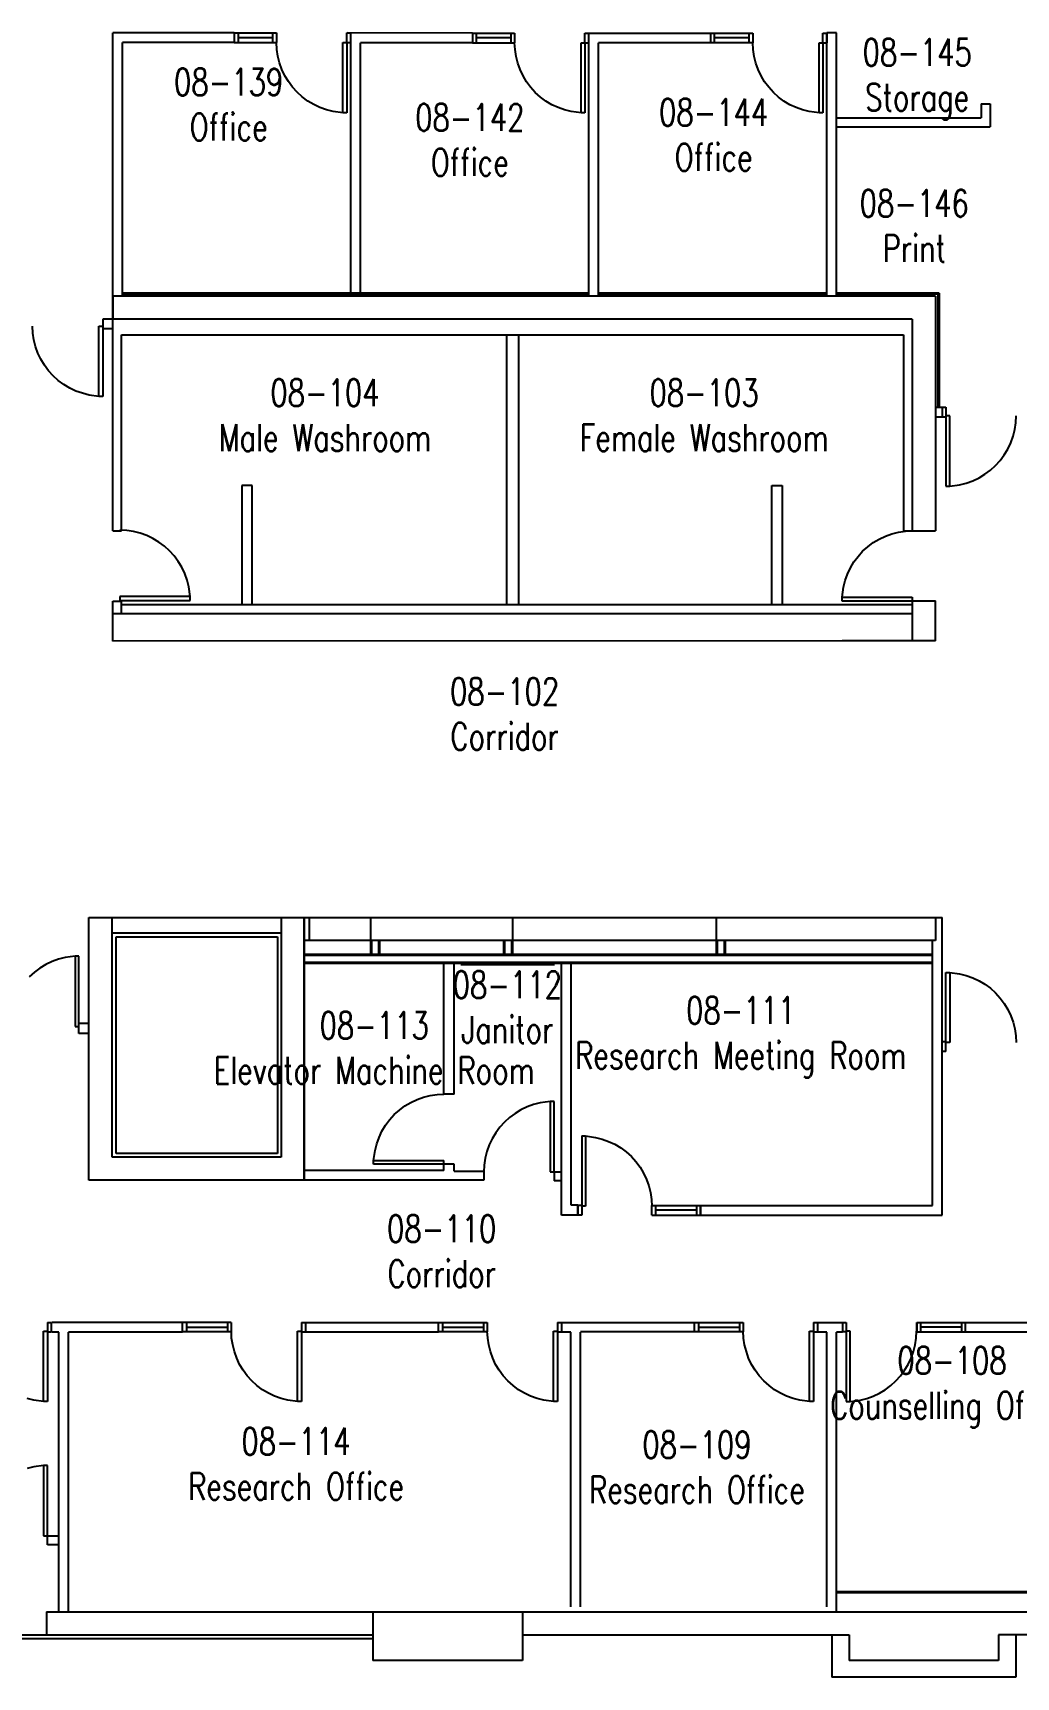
# Model space of a CAD drawing. Extents: x 11182 to 734459, y -1391328 to 152085.
# Drawn here: x 197950 to 210753, y -844946 to -823539 of the extents above; entities that cross this region are included whole.
import ezdxf
from ezdxf.enums import TextEntityAlignment as Align

# ---------------------------------------------------------------- set-up
doc = ezdxf.new("R2010")
doc.units = 0
doc.header["$LTSCALE"] = 500
doc.header["$MEASUREMENT"] = 0
for name, color, linetype in [('0_room_data', 7, 'CONTINUOUS'), ('1_Wall_Exist', 251, 'CONTINUOUS'), ('3_Text', 7, 'CONTINUOUS')]:
    doc.layers.add(name, color=color, linetype=linetype)
doc.styles.add('1_200', font='simplex.shx', dxfattribs={"width": 0.75, "height": 460})

# ---------------------------------------------------------------- blocks, each defined once
blk = doc.blocks.new('room_data')
at = {"layer": '3_Text', "style": '1_200', "width": 0.75}
for tag, p in [('ROOMNUM', (0, 0)), ('ROOMUSE', (0, -575))]:
    blk.add_attdef(tag, text='', height=345, dxfattribs=at).set_placement(p, align=Align.MIDDLE_CENTER)

msp = doc.modelspace()

# ---------------------------------------------------------------- linework, layer by layer
at = {"layer": '1_Wall_Exist'}
for p, q in [((200570, -823539), (198989, -823539)), ((198989, -830022), (198989, -823539)), ((199116, -826966), (199116, -823666)), ((200570, -823666), (199116, -823666)), ((200572, -823539), (201123, -823539)), ((200572, -823539), (200572, -823666)), ((200572, -823666), (201123, -823666)), ((200622, -823539), (200622, -823666)), ((201072, -823603), (200622, -823603)), ((201072, -823539), (201072, -823666)), ((201123, -823539), (201123, -823666)), ((201128, -823756), (201123, -823666)), ((201987, -823666), (202038, -823666)), ((201987, -824581), (201987, -823666)), ((202038, -823539), (202089, -823539)), ((202038, -823666), (202038, -823539)), ((202038, -823666), (202089, -823666)), ((202038, -823666), (202038, -824581)), ((203672, -823541), (202040, -823539)), ((202089, -826926), (202089, -823539)), ((203672, -823668), (202216, -823667)), ((202216, -826926), (202216, -823667)), ((203672, -823541), (204223, -823541)), ((203672, -823541), (203672, -823668)), ((203672, -823668), (204223, -823668)), ((203722, -823541), (203722, -823668)), ((204172, -823604), (203722, -823604)), ((204172, -823541), (204172, -823668)), ((204223, -823541), (204223, -823668)), ((204228, -823757), (204223, -823668)), ((205087, -823668), (205138, -823668)), ((205087, -824582), (205087, -823668)), ((205138, -823541), (207324, -823541)), ((205138, -823668), (205138, -823541)), ((205138, -823668), (205189, -823668)), ((205138, -823668), (205138, -824582)), ((205189, -826966), (205189, -823541)), ((205316, -826966), (205316, -823668)), ((207324, -823668), (205316, -823668)), ((206772, -823541), (206772, -823668)), ((206823, -823541), (206823, -823668)), ((207273, -823604), (206823, -823604)), ((207273, -823541), (207273, -823668)), ((207324, -823541), (207324, -823668)), ((207329, -823757), (207324, -823668)), ((208187, -823668), (208238, -823668)), ((208187, -824582), (208187, -823668)), ((208238, -823541), (208289, -823541)), ((208238, -823668), (208238, -823541)), ((208238, -823668), (208289, -823668)), ((208238, -823668), (208238, -824582)), ((208416, -823539), (208289, -823539)), ((208289, -826966), (208289, -823539)), ((208289, -823541), (208289, -823668)), ((208416, -826966), (208416, -823539)), ((201141, -823844), (201128, -823756)), ((201163, -823931), (201141, -823844)), ((201193, -824016), (201163, -823931)), ((204241, -823846), (204228, -823757)), ((204263, -823933), (204241, -823846)), ((204293, -824017), (204263, -823933)), ((207342, -823846), (207329, -823757)), ((207363, -823933), (207342, -823846)), ((207393, -824017), (207363, -823933)), ((201232, -824097), (201193, -824016)), ((201278, -824174), (201232, -824097)), ((201331, -824246), (201278, -824174)), ((204332, -824099), (204293, -824017)), ((204378, -824176), (204332, -824099)), ((204431, -824247), (204378, -824176)), ((207432, -824099), (207393, -824017)), ((207478, -824176), (207432, -824099)), ((207531, -824247), (207478, -824176)), ((201391, -824313), (201331, -824246)), ((201458, -824373), (201391, -824313)), ((201530, -824426), (201458, -824373)), ((204491, -824314), (204431, -824247)), ((204558, -824374), (204491, -824314)), ((204630, -824428), (204558, -824374)), ((207592, -824314), (207531, -824247)), ((207658, -824374), (207592, -824314)), ((207730, -824428), (207658, -824374)), ((201606, -824472), (201530, -824426)), ((201688, -824511), (201606, -824472)), ((201772, -824541), (201688, -824511)), ((201859, -824563), (201772, -824541)), ((201987, -824581), (201859, -824563)), ((202038, -824581), (201987, -824581)), ((204706, -824474), (204630, -824428)), ((204788, -824512), (204706, -824474)), ((204872, -824542), (204788, -824512)), ((204959, -824564), (204872, -824542)), ((205087, -824582), (204959, -824564)), ((205138, -824582), (205087, -824582)), ((207806, -824474), (207730, -824428)), ((207888, -824512), (207806, -824474)), ((207972, -824542), (207888, -824512)), ((208059, -824564), (207972, -824542)), ((208187, -824582), (208059, -824564)), ((208238, -824582), (208187, -824582)), ((210298, -824463), (210416, -824463)), ((210298, -824463), (210298, -824645)), ((210416, -824463), (210416, -824763)), ((208416, -824645), (210298, -824645)), ((208416, -824763), (210416, -824763)), ((205189, -826926), (199116, -826926)), ((205189, -826941), (199116, -826941)), ((208289, -826926), (205316, -826926)), ((208289, -826941), (205316, -826941)), ((209750, -826926), (208416, -826926)), ((209734, -826941), (208416, -826941)), ((209734, -826941), (209734, -828412)), ((209750, -826926), (209750, -828412)), ((209701, -826966), (198989, -826966)), ((198991, -826966), (198991, -827266)), ((209401, -826967), (209401, -826966)), ((209701, -826966), (209701, -830021)), ((209701, -826967), (209701, -826966)), ((197951, -827447), (197946, -827357)), ((198810, -827357), (198861, -827357)), ((198810, -828272), (198810, -827357)), ((198989, -827266), (198860, -827267)), ((198860, -827267), (198860, -827394)), ((198861, -827357), (198861, -828272)), ((202216, -827266), (198989, -827266)), ((209401, -827266), (198989, -827266)), ((209401, -827266), (209401, -830021)), ((197964, -827536), (197951, -827447)), ((197986, -827623), (197964, -827536)), ((198989, -827393), (198860, -827394)), ((199103, -830022), (199103, -827472)), ((199103, -827472), (209288, -827472)), ((204119, -827472), (204119, -830987)), ((204271, -827472), (204271, -830987)), ((209288, -827472), (209288, -830021)), ((198016, -827707), (197986, -827623)), ((198055, -827788), (198016, -827707)), ((198101, -827865), (198055, -827788)), ((198154, -827937), (198101, -827865)), ((198214, -828004), (198154, -827937)), ((198281, -828064), (198214, -828004)), ((198353, -828117), (198281, -828064)), ((198429, -828164), (198353, -828117)), ((198511, -828202), (198429, -828164)), ((198595, -828232), (198511, -828202)), ((198682, -828254), (198595, -828232)), ((198810, -828272), (198682, -828254)), ((198861, -828272), (198810, -828272)), ((209701, -828412), (209838, -828412)), ((209788, -828412), (209788, -828536)), ((209838, -828412), (209838, -829440)), ((209701, -828536), (209838, -828536)), ((209889, -828526), (209838, -828526)), ((209889, -829440), (209889, -828526)), ((210735, -828704), (210748, -828615)), ((210748, -828615), (210753, -828526)), ((210644, -828957), (210683, -828876)), ((210683, -828876), (210713, -828791)), ((210713, -828791), (210735, -828704)), ((210545, -829106), (210598, -829034)), ((210598, -829034), (210644, -828957)), ((210270, -829332), (210346, -829286)), ((210346, -829286), (210418, -829233)), ((210418, -829233), (210485, -829173)), ((210485, -829173), (210545, -829106)), ((200670, -829430), (200670, -830982)), ((200805, -829430), (200670, -829430)), ((200804, -830982), (200804, -829430)), ((207572, -829432), (207707, -829432)), ((207574, -830991), (207574, -829432)), ((207707, -829432), (207707, -830991)), ((209838, -829440), (209889, -829440)), ((209889, -829440), (210017, -829423)), ((210017, -829423), (210104, -829401)), ((210104, -829401), (210189, -829371)), ((210189, -829371), (210270, -829332)), ((198989, -830022), (199103, -830022)), ((199172, -830019), (199082, -830014)), ((199260, -830032), (199172, -830019)), ((199347, -830054), (199260, -830032)), ((199432, -830084), (199347, -830054)), ((199513, -830123), (199432, -830084)), ((199590, -830169), (199513, -830123)), ((199662, -830222), (199590, -830169)), ((208893, -830176), (208970, -830130)), ((208970, -830130), (209051, -830091)), ((209051, -830091), (209136, -830061)), ((209136, -830061), (209223, -830039)), ((209223, -830039), (209311, -830026)), ((209288, -830021), (209701, -830021)), ((209311, -830026), (209401, -830021)), ((209701, -830021), (209701, -830021)), ((199729, -830282), (199662, -830222)), ((199789, -830349), (199729, -830282)), ((199842, -830421), (199789, -830349)), ((208641, -830428), (208694, -830356)), ((208694, -830356), (208754, -830289)), ((208754, -830289), (208821, -830229)), ((208821, -830229), (208893, -830176)), ((199888, -830497), (199842, -830421)), ((199927, -830578), (199888, -830497)), ((199957, -830663), (199927, -830578)), ((208526, -830670), (208556, -830586)), ((208556, -830586), (208595, -830504)), ((208595, -830504), (208641, -830428)), ((199979, -830750), (199957, -830663)), ((199997, -830878), (199979, -830750)), ((208486, -830885), (208504, -830757)), ((208504, -830757), (208526, -830670)), ((198989, -830937), (199103, -830936)), ((198989, -831457), (198989, -830937)), ((199082, -830878), (199082, -830928)), ((199997, -830878), (199082, -830878)), ((199082, -830928), (199997, -830928)), ((199103, -831103), (199103, -830937)), ((209401, -830987), (199103, -830987)), ((199997, -830928), (199997, -830878)), ((208486, -830936), (208486, -830885)), ((208486, -830885), (209401, -830885)), ((209401, -830936), (208486, -830936)), ((209401, -830885), (209401, -830936)), ((209401, -830935), (209701, -830935)), ((209401, -830935), (209401, -831456)), ((209701, -831456), (209701, -830935)), ((209401, -831101), (198989, -831103)), ((209701, -831456), (198989, -831457)), ((209701, -831456), (208487, -831456)), ((198678, -838477), (198678, -835057)), ((198678, -835057), (209788, -835057)), ((198984, -838177), (198984, -835057)), ((201184, -835057), (201184, -838177)), ((201480, -835057), (201480, -838477)), ((201484, -835057), (201484, -838477)), ((201549, -835057), (201549, -835357)), ((202349, -835539), (202349, -835057)), ((204199, -835539), (204199, -835057)), ((206851, -835539), (206851, -835057)), ((209701, -835057), (209701, -835357)), ((209788, -838930), (209788, -835057)), ((198984, -835257), (201184, -835257)), ((199034, -835307), (201134, -835307)), ((199034, -838127), (199034, -835307)), ((201134, -835307), (201134, -838127)), ((209701, -835357), (201484, -835357)), ((201549, -835357), (201549, -835357)), ((202362, -835539), (202362, -835357)), ((202454, -835539), (202454, -835357)), ((202467, -835539), (202467, -835357)), ((204081, -835539), (204081, -835357)), ((204094, -835539), (204094, -835357)), ((204186, -835539), (204186, -835357)), ((204199, -835352), (204194, -835357)), ((206864, -835539), (206864, -835357)), ((206956, -835539), (206956, -835357)), ((206969, -835539), (206969, -835357)), ((209664, -838806), (209664, -835357)), ((198042, -835714), (197970, -835768)), ((198118, -835668), (198042, -835714)), ((198200, -835630), (198118, -835668)), ((198284, -835600), (198200, -835630)), ((198371, -835578), (198284, -835600)), ((198499, -835560), (198371, -835578)), ((198550, -835560), (198499, -835560)), ((198499, -835560), (198499, -836474)), ((198550, -836474), (198550, -835560)), ((209664, -835539), (201484, -835539)), ((209664, -835552), (201484, -835552)), ((209664, -835644), (201484, -835644)), ((209664, -835657), (201484, -835657)), ((203301, -837355), (203301, -835644)), ((203434, -837355), (203434, -835644)), ((203524, -835667), (204744, -835667)), ((204834, -838930), (204834, -835644)), ((204961, -838803), (204961, -835644)), ((197970, -835768), (197903, -835828)), ((209838, -836799), (209838, -835771)), ((209838, -835771), (209889, -835771)), ((209889, -835771), (210017, -835788)), ((209889, -835771), (209889, -836685)), ((210017, -835788), (210104, -835810)), ((210104, -835810), (210189, -835840)), ((210189, -835840), (210270, -835879)), ((210270, -835879), (210346, -835925)), ((210346, -835925), (210418, -835978)), ((210418, -835978), (210485, -836039)), ((210485, -836039), (210545, -836105)), ((210545, -836105), (210598, -836177)), ((210598, -836177), (210644, -836254)), ((210644, -836254), (210683, -836335)), ((210683, -836335), (210713, -836420)), ((198499, -836474), (198550, -836474)), ((198549, -836565), (198549, -836438)), ((198678, -836438), (198549, -836438)), ((198678, -836565), (198549, -836565)), ((210713, -836420), (210735, -836507)), ((210735, -836507), (210748, -836596)), ((210748, -836596), (210753, -836685)), ((209838, -836676), (209788, -836676)), ((209838, -836799), (209788, -836799)), ((209889, -836685), (209838, -836685)), ((202870, -837464), (202952, -837425)), ((202952, -837425), (203036, -837395)), ((203036, -837395), (203123, -837373)), ((203123, -837373), (203212, -837360)), ((203212, -837360), (203301, -837355)), ((203434, -837355), (203301, -837355)), ((204685, -837453), (204557, -837471)), ((204736, -837454), (204685, -837453)), ((204685, -837453), (204685, -838368)), ((204736, -838368), (204736, -837454)), ((202595, -837690), (202655, -837623)), ((202655, -837623), (202722, -837563)), ((202722, -837563), (202793, -837510)), ((202793, -837510), (202870, -837464)), ((204156, -837661), (204090, -837721)), ((204228, -837608), (204156, -837661)), ((204304, -837562), (204228, -837608)), ((204386, -837523), (204304, -837562)), ((204470, -837493), (204386, -837523)), ((204557, -837471), (204470, -837493)), ((202457, -837920), (202495, -837838)), ((202495, -837838), (202541, -837762)), ((202541, -837762), (202595, -837690)), ((203976, -837860), (203930, -837937)), ((204029, -837788), (203976, -837860)), ((204090, -837721), (204029, -837788)), ((202387, -838219), (202405, -838091)), ((202405, -838091), (202427, -838004)), ((202427, -838004), (202457, -837920)), ((203891, -838018), (203861, -838103)), ((203930, -837937), (203891, -838018)), ((205096, -837901), (205096, -838930)), ((205096, -837901), (205147, -837901)), ((205147, -837901), (205275, -837919)), ((205147, -837901), (205147, -838815)), ((205275, -837919), (205362, -837941)), ((205362, -837941), (205446, -837971)), ((205446, -837971), (205528, -838009)), ((205528, -838009), (205604, -838055)), ((205604, -838055), (205676, -838108)), ((201184, -838177), (198984, -838177)), ((201134, -838127), (199034, -838127)), ((202387, -838270), (202387, -838219)), ((202387, -838219), (203301, -838219)), ((203434, -838270), (202387, -838270)), ((203301, -838350), (203301, -838219)), ((203434, -838357), (203434, -838270)), ((203827, -838279), (203822, -838368)), ((203840, -838190), (203827, -838279)), ((203861, -838103), (203840, -838190)), ((205676, -838108), (205743, -838169)), ((205743, -838169), (205803, -838235)), ((205803, -838235), (205856, -838307)), ((205856, -838307), (205902, -838384)), ((203822, -838477), (198678, -838477)), ((203301, -838350), (201484, -838350)), ((203434, -838357), (203822, -838357)), ((203822, -838357), (203822, -838477)), ((204685, -838368), (204834, -838368)), ((204737, -838357), (204737, -838484)), ((204834, -838484), (204737, -838484)), ((205902, -838384), (205941, -838466)), ((205941, -838466), (205971, -838550)), ((205971, -838550), (205993, -838637)), ((205993, -838637), (206006, -838726)), ((206006, -838726), (206010, -838815)), ((205096, -838930), (204834, -838930)), ((205045, -838803), (204961, -838803)), ((205044, -838803), (205044, -838930)), ((205045, -838930), (205045, -838803)), ((205096, -838806), (205045, -838806)), ((205147, -838815), (205096, -838815)), ((206011, -838930), (206011, -838806)), ((206011, -838806), (209664, -838806)), ((206011, -838930), (209788, -838930)), ((206061, -838930), (206061, -838806)), ((206595, -838868), (206061, -838868)), ((206595, -838930), (206595, -838806)), ((206644, -838806), (206644, -838930)), ((206645, -838930), (206645, -838806)), ((198089, -840444), (198140, -840444)), ((198089, -841358), (198089, -840444)), ((198140, -840330), (198190, -840330)), ((198140, -840330), (198140, -841358)), ((198190, -840330), (198190, -840457)), ((200533, -840330), (198196, -840330)), ((199899, -840457), (199899, -840330)), ((199949, -840330), (199949, -840453)), ((199949, -840391), (200483, -840391)), ((200483, -840330), (200483, -840453)), ((200533, -840330), (200533, -840453)), ((200538, -840533), (200534, -840444)), ((201397, -840444), (201448, -840444)), ((201397, -841358), (201397, -840444)), ((201448, -840330), (203867, -840330)), ((201448, -840330), (201448, -841358)), ((201499, -840330), (201499, -840457)), ((203232, -840457), (203232, -840330)), ((203283, -840330), (203283, -840453)), ((203283, -840391), (203816, -840391)), ((203816, -840330), (203816, -840453)), ((203867, -840330), (203867, -840453)), ((203872, -840533), (203867, -840444)), ((204730, -840444), (204781, -840444)), ((204730, -841358), (204730, -840444)), ((204781, -840330), (207200, -840330)), ((204781, -840330), (204781, -841358)), ((204832, -840330), (204832, -840457)), ((206565, -840453), (206565, -840330)), ((206616, -840330), (206616, -840453)), ((206616, -840391), (207149, -840391)), ((207149, -840330), (207149, -840453)), ((207200, -840330), (207200, -840453)), ((207205, -840533), (207200, -840444)), ((208064, -840444), (208114, -840444)), ((208064, -841358), (208064, -840444)), ((208114, -840330), (208541, -840330)), ((208114, -840330), (208114, -841358)), ((208165, -840330), (208165, -840457)), ((208491, -840330), (208491, -840457)), ((208541, -840330), (208541, -841358)), ((208592, -840444), (208541, -840444)), ((208592, -841358), (208592, -840444)), ((209451, -840533), (209456, -840444)), ((209456, -840330), (209456, -840444)), ((209458, -840330), (209458, -840453)), ((209458, -840330), (211388, -840330)), ((209508, -840330), (209508, -840453)), ((210042, -840391), (209508, -840391)), ((210042, -840330), (210042, -840453)), ((210092, -840453), (210092, -840330)), ((198140, -840453), (198190, -840453)), ((198287, -840457), (198196, -840457)), ((198287, -844098), (198287, -840457)), ((199899, -840457), (198414, -840457)), ((198414, -844098), (198414, -840457)), ((200533, -840453), (199899, -840453)), ((200552, -840622), (200538, -840533)), ((200573, -840709), (200552, -840622)), ((201448, -840453), (201499, -840453)), ((203232, -840457), (201499, -840457)), ((203867, -840453), (203232, -840453)), ((203885, -840622), (203872, -840533)), ((203907, -840709), (203885, -840622)), ((204781, -840453), (204832, -840453)), ((204954, -840457), (204832, -840457)), ((204954, -844031), (204954, -840457)), ((207200, -840453), (205081, -840453)), ((205081, -844031), (205081, -840457)), ((207218, -840622), (207205, -840533)), ((207240, -840709), (207218, -840622)), ((208114, -840453), (208165, -840453)), ((208287, -840457), (208165, -840457)), ((208287, -844031), (208287, -840457)), ((208491, -840457), (208414, -840457)), ((208414, -844098), (208414, -840457)), ((208541, -840453), (208491, -840453)), ((209416, -840709), (209438, -840622)), ((209438, -840622), (209451, -840533)), ((209458, -840453), (211393, -840453)), ((200604, -840793), (200573, -840709)), ((200642, -840875), (200604, -840793)), ((200688, -840952), (200642, -840875)), ((203937, -840793), (203907, -840709)), ((203975, -840875), (203937, -840793)), ((204021, -840952), (203975, -840875)), ((207270, -840793), (207240, -840709)), ((207309, -840875), (207270, -840793)), ((207355, -840952), (207309, -840875)), ((209301, -840952), (209347, -840875)), ((209347, -840875), (209386, -840793)), ((209386, -840793), (209416, -840709)), ((200741, -841024), (200688, -840952)), ((200802, -841090), (200741, -841024)), ((200868, -841151), (200802, -841090)), ((204075, -841024), (204021, -840952)), ((204135, -841090), (204075, -841024)), ((204202, -841151), (204135, -841090)), ((207408, -841024), (207355, -840952)), ((207468, -841090), (207408, -841024)), ((207535, -841151), (207468, -841090)), ((209121, -841151), (209188, -841090)), ((209188, -841090), (209248, -841024)), ((209248, -841024), (209301, -840952)), ((200940, -841204), (200868, -841151)), ((201016, -841250), (200940, -841204)), ((201098, -841288), (201016, -841250)), ((201182, -841319), (201098, -841288)), ((204273, -841204), (204202, -841151)), ((204350, -841250), (204273, -841204)), ((204431, -841288), (204350, -841250)), ((204516, -841319), (204431, -841288)), ((207607, -841204), (207535, -841151)), ((207683, -841250), (207607, -841204)), ((207764, -841288), (207683, -841250)), ((207849, -841319), (207764, -841288)), ((208807, -841319), (208892, -841288)), ((208892, -841288), (208973, -841250)), ((208973, -841250), (209049, -841204)), ((209049, -841204), (209121, -841151)), ((197961, -841340), (197874, -841319)), ((198089, -841358), (197961, -841340)), ((198140, -841358), (198089, -841358)), ((201269, -841340), (201182, -841319)), ((201397, -841358), (201269, -841340)), ((201448, -841358), (201397, -841358)), ((204603, -841340), (204516, -841319)), ((204730, -841358), (204603, -841340)), ((204781, -841358), (204730, -841358)), ((207936, -841340), (207849, -841319)), ((208064, -841358), (207936, -841340)), ((208114, -841358), (208064, -841358)), ((208541, -841358), (208592, -841358)), ((208592, -841358), (208720, -841340)), ((208720, -841340), (208807, -841319)), ((197961, -842209), (197874, -842231)), ((198089, -842191), (197961, -842209)), ((198140, -842191), (198089, -842191)), ((198089, -842191), (198089, -843105)), ((198140, -843223), (198140, -842191)), ((198089, -843105), (198287, -843105)), ((198287, -843223), (198140, -843223)), ((208414, -843831), (211393, -843831)), ((208414, -843844), (211393, -843844)), ((198125, -844098), (216151, -844098)), ((198125, -844098), (198125, -844398)), ((202377, -844098), (202377, -844728)), ((204325, -844098), (204325, -844728)), ((202377, -844448), (196127, -844448)), ((196177, -844398), (202377, -844398)), ((198125, -844398), (198125, -844398)), ((204325, -844398), (208577, -844398)), ((208351, -844398), (208351, -844946)), ((208577, -844398), (208577, -844728)), ((210525, -844398), (210525, -844728)), ((216451, -844398), (210525, -844398)), ((210751, -844398), (210751, -844946)), ((204325, -844728), (202377, -844728)), ((210525, -844728), (208577, -844728)), ((210751, -844946), (208351, -844946))]:
    msp.add_line(p, q, dxfattribs=at)

# ---------------------------------------------------------------- block references
at = {"layer": '0_room_data', "xscale": 1.018417926029456, "yscale": 1.018417926029456, "zscale": 1.018417926029456}
for p, values in [((209465, -823791), {'ROOMNUM': '08-145', 'ROOMUSE': 'Storage'}), ((200499, -824179), {'ROOMNUM': '08-139', 'ROOMUSE': 'Office'}), ((203639, -824640), {'ROOMNUM': '08-142', 'ROOMUSE': 'Office'}), ((206814, -824572), {'ROOMNUM': '08-144', 'ROOMUSE': 'Office'}), ((209426, -825758), {'ROOMNUM': '08-146', 'ROOMUSE': 'Print'}), ((201753, -828224), {'ROOMNUM': '08-104', 'ROOMUSE': 'Male Washroom'}), ((206690, -828224), {'ROOMNUM': '08-103', 'ROOMUSE': 'Female Washroom'}), ((204092, -832114), {'ROOMNUM': '08-102', 'ROOMUSE': 'Corridor'}), ((204128, -835932), {'ROOMNUM': '08-112', 'ROOMUSE': 'Janitor'}), ((207167, -836265), {'ROOMNUM': '08-111', 'ROOMUSE': 'Research Meeting Room'}), ((202394, -836462), {'ROOMNUM': '08-113', 'ROOMUSE': 'Elevator Machine Room'}), ((203273, -839108), {'ROOMNUM': '08-110', 'ROOMUSE': 'Corridor'}), ((209918, -840824), {'ROOMNUM': '08-108', 'ROOMUSE': 'Counselling Office'}), ((201377, -841878), {'ROOMNUM': '08-114', 'ROOMUSE': 'Research Office'}), ((206597, -841921), {'ROOMNUM': '08-109', 'ROOMUSE': 'Research Office'})]:
    msp.add_blockref('room_data', p, dxfattribs=at).add_auto_attribs(values)

doc.saveas('drawing.dxf')
